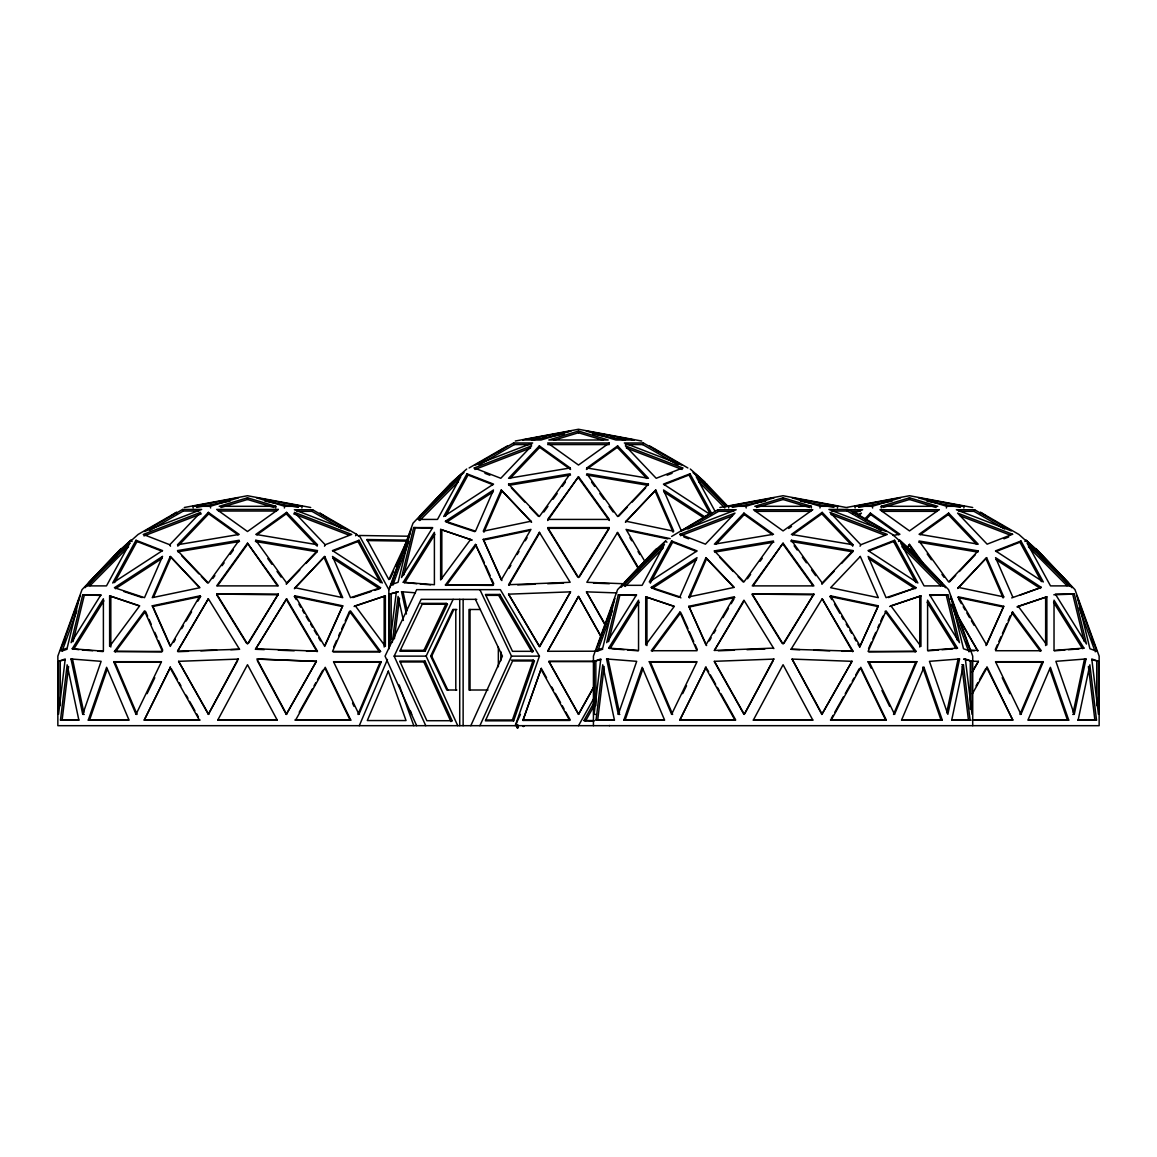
<?xml version="1.0" encoding="UTF-8"?>
<svg xmlns="http://www.w3.org/2000/svg" width="1157" height="1157" viewBox="0 0 1157 1157"><rect width="100%" height="100%" fill="white"/><g stroke="black" fill="none" stroke-linecap="round" stroke-linejoin="round"><path stroke-width="1.5" d="M60.482 720.117L67.149 664.798L78.864 720.117L60.482 720.117L78.85 720.044M62.131 720.044L68.581 666.504M594.12 714.317L600.787 658.969L594.12 661.327L594.12 714.317L595.841 714.419M596.043 720.117L602.725 664.798L614.439 720.117L596.043 720.117L614.425 720.044M597.706 720.044L604.156 666.504M396.374 591.733L389.461 646.575L389.461 594.163L398.095 591.849L389.461 594.163M392.295 642.453L398.08 596.448L403.388 620.441M394.392 638.823L399.512 598.14M284.362 508.01L284.723 506.303L302.194 506.303L301.847 508.01M819.937 508.01L820.299 506.303L837.769 506.303L837.408 508.01M946.368 508.01L946.73 506.303L964.2 506.303L963.839 508.01M946.701 712.698L958.054 659.085L959.558 658.969L947.843 714.317L929.447 661.327L959.558 658.969M963.419 664.798L970.087 720.117L951.705 720.117L963.419 664.798L961.771 664.711M1073.132 712.698L1084.485 659.085L1085.989 658.969L1074.274 714.317L1072.756 714.419M1078.136 720.117L1089.851 664.798L1096.518 720.117L1078.136 720.117L1096.518 720.117M256.926 534.852L286.271 513.838L286.632 512.363L317.437 544.745L317.076 546.22M586.83 467.963L586.469 469.438L617.274 447.369L617.636 445.893L648.426 478.289L586.83 467.963L617.636 445.893M792.502 534.852L821.846 513.838L822.193 512.363L852.998 544.745L852.651 546.22M920.148 534.736L948.277 514.576L948.639 513.101L978.186 544.166L919.092 534.274L948.639 513.101M78.792 600.179L67.149 648.108L60.526 650.436L80.238 595.855M82.74 594.741L71.112 642.67L101.006 594.741L82.74 594.741L100.847 595.465M73.036 641.672L84.244 595.465M413.642 527.592L401.522 577.56L432.689 527.592L413.642 527.592L432.458 528.315M403.865 574.841L415.146 528.315M618.315 594.741L606.687 642.67L636.567 594.741L618.315 594.741L636.422 595.465M608.611 641.672L619.819 595.465M255.827 540.276L255.466 541.49L317.076 551.802L317.437 550.587L255.827 540.276L286.632 582.983L286.271 584.198L299.822 569.938M648.426 484.118L617.636 516.514L586.83 473.806L648.426 484.118L648.079 485.333L586.469 475.021M791.402 540.276L791.041 541.49L852.651 551.802L852.998 550.587L791.402 540.276L822.193 582.983L821.846 584.198L834.168 571.24M978.186 550.891L948.639 581.957L919.092 540.999L978.186 550.891L977.824 552.106L918.745 542.214M82.726 714.317L101.122 661.327L71.011 658.969L82.726 714.317L84.244 714.419M88.279 720.131L106.603 667.314L129.049 720.131L88.279 720.131L128.557 720.016M89.552 720.016L107.297 668.905M485.911 719.972L512.421 719.972L533.203 660.126L534.433 660.98L513.65 720.825L485.376 720.825L512.565 660.98L534.433 660.98M416.679 725.685L385.064 656.135L416.679 589.665L500.359 589.665L539.437 656.135L515.284 725.685L520.433 714.361M540.796 668.963L569.707 720.435L522.935 720.435L541.288 668.384L546.552 677.742M522.935 720.435L541.288 668.384M618.301 714.317L636.697 661.327L606.586 658.969L618.301 714.317L619.819 714.419M623.84 720.131L642.178 667.314L664.624 720.131L623.84 720.131L664.132 720.016M625.127 720.016L642.873 668.905M60.526 650.436L62.189 650.957L76.796 610.751M392.874 579.917L411.227 529.4M392.83 585.24L408.797 541.288M598.068 644.897L614.931 598.458M596.101 650.436L614.367 600.179L602.725 648.108L596.101 650.436L597.75 650.957L602.725 649.207M597.75 650.957L612.357 610.751M297.016 511.336L311.956 511.336L312.621 509.745L349.356 530.918L294.37 509.745L312.621 509.745M625.402 444.577L642.713 444.577L643.379 442.972L681.675 465.042L624.346 442.972L643.379 442.972M831.709 511.032L847.286 511.032L847.951 509.442L886.248 531.511L828.904 509.442L847.951 509.442M959.023 511.336L973.963 511.336L974.628 509.745L1011.363 530.918L956.376 509.745L974.628 509.745M381.304 661.703L380.291 661.79L357.932 714.39L358.959 714.303L381.304 661.703L333.505 661.703L358.959 714.303M359.292 725.685L387.45 659.447M916.879 661.703L915.867 661.79L893.508 714.39L894.535 714.303L916.879 661.703L868.054 661.79L871.149 668.168M923.966 667.314L901.52 720.131L942.29 720.131L923.966 667.314L922.679 667.213L941.017 720.016L942.29 720.131M1043.31 661.703L1042.298 661.79L1019.939 714.39L1020.966 714.303L1043.31 661.703L995.512 661.703L1020.966 714.303M170.253 556.459L152.261 597.663L199.944 587.698L170.253 556.459L199.351 587.423M153.621 597.041L170.889 557.5M501.241 489.99L483.264 531.193L530.947 521.228L531.584 522.255L501.241 489.99L530.947 521.228M483.901 532.22L501.892 491.031M680.88 597.909L679.882 596.882L697.006 557.66L651.261 587.394L652.244 588.421L696.514 559.655M688.834 596.882L705.958 557.66L734.218 587.394L688.834 596.882L689.471 597.909L706.594 558.701L705.958 557.66M324.828 645.418L342.732 605.82L295.049 595.855L294.413 596.52L296.206 599.586M342.732 605.82L324.755 646.387L295.049 595.855M333.679 646.994L336.557 640.501M338.726 635.641L340.158 632.402M341.604 629.148L343.759 624.288M345.191 621.034L349.515 611.301L379.583 651.868L380.566 651.434L350.499 610.882L332.522 651.434L380.566 651.434M857.887 643.986L859.68 647.038L878.308 605.82L830.625 595.855L829.988 596.52L831.782 599.586M859.68 647.038L878.308 605.82M868.545 648.614L871.423 642.135M872.855 638.881L875.733 632.402M877.888 627.528L879.334 624.288M880.766 621.034L882.921 616.175M985.981 645.563L1003.741 606.297L958.343 596.81L986.617 644.897L1003.741 606.297M995.295 649.54L997.435 644.709M998.867 641.499L1001.007 636.668M1002.425 633.457L1006.706 623.797M1008.137 620.586L1010.278 615.755M1012.693 612.111L995.57 650.726L1041.314 650.726L1012.693 612.111L1011.695 612.545L1040.317 651.145M470.812 725.685L502.413 656.135L475.411 599.34M479.895 725.685L511.495 656.135L479.895 589.665M62.637 644.767L65.674 638.274M406.541 541.707L388.853 579.57L367 539.538L407.278 540.131M390.01 579.021L393.698 571.124M395.896 566.395L401.797 553.769M404.748 547.463L406.96 542.734M392.628 581.581L388.853 589.665L388.853 648.947M425.762 725.685L394.161 656.135L421.162 599.34L476.785 599.34M400.438 650.321L423.91 650.321L446.226 603.375L447.441 604.258L425.125 651.203L399.845 651.203L422.175 604.258L447.441 604.258M457.738 725.685L426.138 656.135L453.139 599.34M456.827 690.006L446.79 690.006L430.679 656.135L452.85 609.493L456.827 609.493M447.817 690.006L431.706 656.135L453.877 609.493M136.034 714.303L161.488 661.703L113.69 661.703L136.034 714.303L137.061 714.39L114.702 661.79L113.69 661.703M147.084 693.665L154.792 677.727M144.206 720.131L170.469 667.213L144.206 720.131L199.423 720.131L169.761 667.314M324.495 546.22L325.204 544.745L351.728 534.433L294.399 512.363L325.204 544.745M682.731 467.963L656.207 478.289L625.402 445.893L682.731 467.963L682.023 469.438L626.371 448.019M671.61 714.303L697.064 661.703L649.265 661.703L671.61 714.303L672.636 714.39L650.277 661.79L649.265 661.703M682.659 693.665L686.52 685.696M679.781 720.131L706.045 667.213L679.781 720.131L734.999 720.131L705.336 667.314M860.056 546.22L860.779 544.745L887.303 534.433L829.974 512.363L860.779 544.745M237.633 660.661L208.361 714.317L238.125 658.969M217.747 720.117L247.497 664.711L277.246 720.117L217.747 720.117L277.246 720.044M714.534 661.428L744.284 714.419L773.7 658.969M745.137 712.842L773.209 660.661M753.323 720.117L783.072 664.711L812.821 720.117L753.323 720.117L812.821 720.044M135.991 540.276L112.692 582.983L162.53 550.587L135.991 540.276L137.018 541.49L161.893 551.166M114.572 582.607L137.018 541.49M466.994 473.806L443.695 516.514L493.533 484.118L466.994 473.806L468.021 475.021L492.896 484.696M445.575 516.152L468.021 475.021M671.61 540.999L649.265 581.957L697.064 550.891L671.61 540.999L672.636 542.214L696.5 551.499M650.277 583.171L672.636 542.214M286.285 714.419L316.396 661.327L286.285 714.419L257.36 660.661M299.215 712.249L312.303 688.95M314.053 685.841L315.803 682.746M317.539 679.636L322.774 670.308M570.531 591.849L539.726 646.691L508.574 594.163L539.364 646.575L570.531 591.849L508.574 594.163M547.695 651.203L578.5 596.361L601.38 637.102M594.192 686.434L578.5 714.361L594.192 686.101M578.5 725.685L594.134 697.859M593.816 721.23L583.952 720.551L594.365 702.024M585.399 721.23L594.076 705.784M821.846 714.419L851.971 661.327L821.846 714.419L792.097 659.085L822.208 714.317M831.304 718.454L833.054 715.359M834.79 712.249L843.525 696.716M845.261 693.607L850.496 684.293M852.246 681.184L853.982 678.074M855.732 674.979L859.217 668.76M972.791 670.785L978.403 661.327L972.27 672.231M976.06 685.841L977.795 682.746M979.545 679.636L985.648 668.76M972.415 693.723L987.239 667.314L986.531 667.213L1012.794 720.131L987.239 667.314M199.944 595.855L170.253 646.387L152.261 605.82L199.944 595.855L200.58 596.52L197.876 601.119M173.579 642.453L175.387 639.387M181.678 628.67L183.486 625.604M186.176 621.02L191.585 611.836M177.571 651.189L208.361 598.791L177.571 651.189L239.528 649.279L230.72 649.627M509.08 568.333L510.888 565.267M517.179 554.55L518.987 551.484M525.278 540.767L527.086 537.701M508.921 585.24L539.726 532.842M709.328 640.906L711.15 637.796M713.883 633.154L715.706 630.044M723.009 617.636L728.476 608.322M731.21 603.665L733.957 599.022M744.284 600.7L714.39 650.436L743.937 600.179L773.831 648.629M278.302 594.062L247.497 644.03L216.692 594.062L278.302 594.062L248.437 643.249M264.273 649.627L255.466 649.279L286.632 598.791L317.437 651.189L306.518 651.29M255.466 649.279L286.632 598.791M579.44 576.779L609.305 528.315L547.695 528.315L577.56 576.779M813.877 594.062L783.072 644.03L752.267 594.062L813.877 594.062L783.998 643.249M799.834 649.627L791.041 649.279L822.193 598.791L852.998 651.189L842.079 651.29M295.049 587.698L294.413 588.725L324.755 556.459L342.732 597.663L295.049 587.698L324.755 556.459M626.053 521.228L625.416 522.255L655.759 489.99L673.736 531.193L626.053 521.228L655.759 489.99M986.617 557.66L957.707 588.421L986.617 557.66L1003.741 596.882L1003.105 597.909L985.981 558.701M72.226 648.759L103.392 598.791L103.392 651.189L72.226 648.759L78.864 649.684M73.658 649.279L103.884 600.816M403.229 582.289L434.396 532.321L434.396 584.719L403.229 582.289L416.78 583.75M404.661 582.81L434.887 534.346M608.654 648.108L638.548 600.179L638.548 650.436L608.654 648.108L610.086 648.629L639.054 602.19M355.575 535.749L356.515 534.274L319.78 513.101L327.243 517.96M853.215 513.838L854.155 512.363L892.452 534.433L903.993 544.745M979.661 513.838L980.586 512.363L1018.883 534.433L1030.424 544.745M822.193 598.791L852.651 651.709M791.041 649.279L852.998 651.189M956.694 613.89L977.824 650.957L959.023 618.981M212.83 578.5L214.884 575.651M222.072 565.686L224.125 562.837M230.286 554.304L233.367 550.038M247.497 543.183L216.692 585.89L278.302 585.89L247.497 543.183L277.275 585.572M217.718 585.572L247.497 544.282M543.833 512.03L547.941 506.332M553.075 499.217L557.182 493.533M562.316 486.403L565.397 482.136M578.5 476.713L547.695 519.421L609.305 519.421L578.5 476.713L547.695 520.52M747.451 578.789L750.618 574.407M760.12 561.232L762.232 558.31M783.072 543.183L752.267 585.89L813.877 585.89L783.072 543.183L753.294 585.572M907.392 547.29L909.503 544.354L923.214 563.372M907.392 548.375L909.503 544.354M114.427 651.434L144.495 610.882L162.472 651.434L114.427 651.434L161.691 651.868M115.411 651.868L145.478 611.301L147.648 616.175M470.697 539.364L440.629 579.917L440.629 529.4L471.897 540.015L440.629 529.4M492.694 585.399L445.431 584.965L475.498 544.412L484.393 562.678M446.414 585.399L476.482 544.831M679.882 612.111L651.261 650.726L697.006 650.726L679.882 612.111L680.88 612.545L652.244 651.145M333.1 551.166L357.976 541.49L359.003 540.276L382.302 582.983L332.464 550.587L359.003 540.276M664.104 484.696L688.979 475.021L690.006 473.806L711.584 513.346M868.676 551.166L893.551 541.49L894.578 540.276L917.877 582.983L868.039 550.587L894.578 540.276M996.076 551.499L1019.939 542.214L1020.966 540.999L1043.31 581.957L995.512 550.891L1020.966 540.999M121.066 548.577L82.002 589.665L57.85 656.135L57.85 725.685L1099.15 725.685L1099.15 656.135L1074.998 589.665L1035.934 548.577M89.754 584.198L88.511 582.983L119.301 550.587L130.857 540.276L132.086 541.49M85.04 587.698L93.703 578.587M104.839 566.872L112.258 559.062M109.467 563.473L116.857 555.693M169.79 544.745L200.595 512.363L143.266 534.433L169.79 544.745L170.498 546.22M177.571 544.745L208.361 512.363L239.166 534.433L177.571 544.745L177.918 546.22M179.147 544.933L208.723 513.838L208.361 512.363M286.632 582.983L317.437 550.587M305.983 563.473L317.076 551.802M450.304 484.118L419.514 516.514L461.845 473.806L450.304 484.118L451.548 485.333M420.989 516.022L423.462 513.419M430.881 505.609L439.544 496.498M539.364 445.893L508.574 478.289L570.17 467.963L570.531 469.438L539.726 447.369L539.364 445.893L570.17 467.963M510.15 478.463L539.726 447.369M618.503 516.427L627.123 507.359M632.055 502.181L645.606 487.936M656.641 548.577L617.563 589.665L593.425 656.135L593.425 725.685M665.68 540.999L654.616 550.891L625.069 581.957L665.68 540.999L666.924 542.214M621.063 587.394L624.751 583.518M638.274 569.302L644.42 562.837M637.391 571.529L639.85 568.94M647.24 561.174L658.319 549.908M743.937 513.101L714.39 544.166L773.483 534.274L743.937 513.101L744.284 514.576L772.428 534.736M715.981 544.34L744.284 514.576M858.942 515.689L861.415 513.101L858.075 514.388M865.436 518.278L870.368 513.101L899.915 534.274L892.958 535.431M865.798 519.753L870.715 514.576L870.368 513.101M822.193 582.983L852.998 550.587M841.558 563.473L852.651 551.802M949.521 581.884L955.668 575.405M959.37 571.529L975.365 554.695M888.431 597.576L916.142 587.698L868.097 556.459L886.074 597.663L916.142 587.698M1011.695 597.909L1041.314 587.394L995.57 557.66L1012.693 596.882M1020.112 595.117L1041.314 587.394M88.511 582.983L130.857 540.276M89.971 585.731L128.586 546.798M418.444 519.421L460.79 476.713L437.491 519.421L418.444 519.421L419.731 520.52L458.346 481.587M623.854 585.326L664.465 544.354L642.106 585.326L623.854 585.326L625.142 586.411L663.207 548.013M705.452 485.333L706.696 484.118L727.637 506.144M898.483 541.49L899.712 540.276L911.253 550.587L910.024 551.802L903.603 546.075M940.815 584.198L942.058 582.983L899.712 540.276M1024.914 541.49L1026.143 540.276L1037.699 550.587L1068.489 582.983L1067.246 584.198M1037.699 550.587L1036.455 551.802L1027.474 543.79M126.576 544.745L138.117 534.433L176.414 512.363L177.339 513.838M129.526 543.79L120.545 551.802L119.301 550.587M466.705 469.019L452.069 482.107L413.006 523.195L388.853 589.665L359.292 535.489L408.508 536.226M458.852 477.132L463.986 472.548M671.595 536.472L710.788 513.101L701.822 518.929M498.653 595.349L499.867 594.467L533.29 651.319L532.075 652.201L498.653 595.349L486.041 595.349M286.632 512.363L255.827 534.433L317.437 544.745M788.698 528.474L791.518 526.464M822.193 512.363L791.402 534.433L852.998 544.745M423.809 661.963L425.038 661.11L452.127 720.71L450.897 721.563L423.809 661.963L400.351 661.963M171.887 515.313L176.414 512.363M115.411 588.725L161.966 558.469M498.349 451.78L502.89 448.844M445.431 521.228L493.475 489.99L475.498 531.193L445.431 521.228L446.414 522.255L492.969 492M182.618 509.442L144.321 531.511L201.665 509.442L182.618 509.442L183.283 511.032L198.859 511.032M149.586 530.456L183.283 511.032M469.12 467.963L507.417 445.893M513.621 442.972L475.325 465.042L532.654 442.972L513.621 442.972L514.287 444.577L531.598 444.577M479.056 464.883L514.287 444.577M717.947 509.745L681.213 530.918L736.199 509.745L717.947 509.745L718.613 511.336L733.552 511.336M687.996 528.98L718.613 511.336M355.3 605.82L354.1 606.485L385.368 595.855L385.368 646.387L355.3 605.82L385.368 595.855M889.661 606.485L920.943 595.855L920.943 646.387L890.876 605.82L920.943 595.855M1018.232 606.297L1017.017 606.948L1046.854 596.81L1046.854 644.897L1018.232 606.297L1046.854 596.81M929.722 595.465L947.829 594.741L959.457 642.67L929.563 594.741L947.829 594.741M1053.81 594.785L1074.361 594.062L1086.481 644.03L1055.314 594.062L1074.361 594.062M868.878 651.868L916.142 651.434L886.074 610.882L868.097 651.434L916.142 651.434M667.097 475.238L672.072 473.3M690.006 473.806L663.467 484.118L710.282 514.547M1003.929 538.829L1008.702 536.978M143.974 535.908L201.304 513.838M474.269 467.963L531.598 445.893L500.793 478.289L474.269 467.963L474.977 469.438L530.629 448.019M679.983 534.274L734.984 513.101L705.437 544.166L679.983 534.274L680.692 535.749M682.37 535.098L732.352 515.863M854.3 512.956L862.63 509.745L849.354 509.745M957.49 648.108L927.596 650.436L927.596 600.179L957.49 648.108L956.044 648.629L927.09 602.19M1083.921 648.108L1054.027 650.436L1054.027 600.179L1083.921 648.108L1082.475 648.629L1053.521 602.19M62.189 650.957L67.149 649.207M58.544 661.327L65.226 658.969L58.544 714.317L58.544 661.327L65.284 659.664M594.12 661.327L600.845 659.664M352.856 597.576L371.223 591.487M374.564 590.388L379.583 588.725L333.028 558.469M604.952 624.751L586.469 591.849L605.313 624.635M949.709 599.312L951.358 598.791L963.477 648.759L970.39 651.189L950.331 595.855M968.742 651.709L970.39 651.189M1095.173 651.709L1096.822 651.189L1076.762 595.855M192.8 506.303L210.27 506.303L238.544 497.799L192.8 506.303L193.161 508.01M275.771 506.303L247.497 497.799L219.223 506.303L275.771 506.303L275.771 508.01M220.886 507.504L247.497 499.491L274.108 507.504M578.5 431.055L548.808 439.993L608.192 439.993L578.5 431.055L578.5 432.747L553.755 440.21M728.375 506.303L745.846 506.303L774.12 497.799L728.375 506.303L728.722 508.01M811.346 506.303L783.072 497.799L754.798 506.303L811.346 506.303L811.346 508.01M756.461 507.504L783.072 499.491L809.683 507.504M854.806 506.303L872.277 506.303L900.551 497.799L854.806 506.303L855.153 508.01M881.229 506.303L909.503 497.799L937.777 506.303L881.229 506.303L881.229 508.01M882.892 507.504L909.503 499.491L936.114 507.504M516.499 724.542L517.15 727.739L518.35 727.493L517.772 724.644M609.363 725.453L609.479 725.685M152.261 605.82L152.898 606.485L200.58 596.52M483.264 539.364L530.947 529.4L501.241 579.917L483.264 539.364L501.892 580.568M483.901 540.015L529.819 530.427M688.834 606.297L734.218 596.81L705.958 644.897L688.834 606.297L706.594 645.563M689.471 606.948L734.869 597.46M517.15 727.739L518.35 727.493M515.284 441.034L578.5 429.261L641.716 441.034M535.937 438.084L539.379 437.433M542.807 436.796L546.234 436.16M531.613 440.094L564.226 434.034M184.281 507.504L247.497 495.731L310.712 507.504M196.676 507.359L230.098 501.126M719.856 507.504L783.072 495.731L846.288 507.504L909.503 495.731L972.719 507.504M732.251 507.359L765.674 501.126M858.682 507.359L892.105 501.126M508.574 484.118L570.17 473.806L539.364 516.514L508.574 484.118L508.921 485.333L570.531 475.021M177.571 550.587L239.166 540.276L208.361 582.983L177.571 550.587L177.918 551.802L239.528 541.49M714.39 550.891L773.483 540.999L743.937 581.957L714.39 550.891L714.751 552.106L773.831 542.214M927.914 650.827L938.472 650.003M941.986 649.728L952.529 648.903M1054.345 650.827L1064.903 650.003M1068.417 649.728L1078.96 648.903M1085.989 658.969L1055.878 661.327L1074.274 714.317M965.343 658.969L963.622 659.085L972.025 661.327L972.025 714.317L965.343 658.969L972.025 661.327M1091.716 659.664L1098.456 661.327L1098.456 714.317L1091.774 658.969L1098.456 661.327M517.729 584.892L535.329 584.198M547.651 583.707L563.488 583.085M177.918 651.709L188.49 651.29M200.797 650.812L216.648 650.176M208.361 714.317L178.597 661.327L238.472 659.085M714.39 650.436L773.483 648.108M718.323 650.812L734.435 650.176M746.974 649.684L764.878 648.976M774.047 659.085L714.173 661.327L743.937 714.317M547.695 444.577L609.305 444.577M218.456 511.032L276.537 511.032M755.319 511.336L810.826 511.336M851.682 511.336L859.984 511.336M881.75 511.336L937.257 511.336M445.431 584.965L493.475 584.965L475.498 544.412M499.867 594.467L485.448 594.467L512.493 651.319L533.29 651.319M216.692 594.062L278.302 594.785M752.267 594.062L813.877 594.785M420.96 603.375L446.226 603.375M480.386 609.493L469.004 609.493L469.004 690.006L487.994 690.006M596.983 651.203L547.695 651.29L578.5 596.448L601.38 637.189M333.303 651.868L379.583 651.868M394.161 656.135L426.138 656.135M430.679 656.135L431.706 656.135M511.495 656.135L539.437 656.135M511.336 660.126L533.203 660.126M425.038 661.11L399.772 661.11L426.861 720.71L452.127 720.71M593.772 661.269L548.866 661.269L578.5 714.028M593.772 661.602L548.866 661.602L578.5 714.361M114.702 661.79L160.736 661.79M334.257 661.79L380.291 661.79M650.277 661.79L696.312 661.79M868.054 661.79L915.867 661.79M996.264 661.79L1042.298 661.79M144.929 720.016L200.132 720.016M294.861 720.016L350.788 720.131L325.233 667.314L295.57 720.131L350.788 720.131M523.427 719.856L570.199 719.856L565.816 712.061M680.504 720.016L735.707 720.016L720.883 693.607M830.437 720.016L886.349 720.131L860.808 667.314L831.145 720.131L886.349 720.131M902.012 720.016L941.017 720.016M951.719 720.044L970.087 720.117M972.892 720.016L1012.071 720.016M1028.443 720.016L1068.721 720.131L1050.397 667.314L1027.951 720.131L1068.721 720.131M971.822 720.131L1012.794 720.131M583.952 720.551L594.047 720.551M405.948 541.129L367.42 540.565L367 539.538M623.797 583.75L586.83 582.289L617.636 532.321L639.373 569.316M593.512 583.085L609.349 583.707M586.469 591.849L616.753 592.919M971.027 650.162L978.186 650.436M970.665 650.682L974.252 650.812M813.921 650.176L829.771 650.812M972.632 661.226L978.403 661.327M792.097 659.085L851.971 661.327M255.827 648.759L317.437 651.189M278.345 650.176L294.196 650.812M316.396 661.327L256.868 658.969L286.632 714.317M258.315 659.157L316.035 661.428M606.586 658.969L608.09 659.085L619.443 712.698M71.011 658.969L72.515 659.085L83.868 712.698M406.44 614.005L401.522 591.733L403.026 591.849L407.192 610.694M420.251 584.025L430.635 584.835M401.522 591.733L415.363 592.818M611.851 648.759L624.158 649.728M627.673 650.003L638.23 650.827M82.321 649.959L92.705 650.769M97.897 651.174L103.103 651.579M610.766 436.16L614.193 436.796M617.621 437.433L621.063 438.084M592.774 434.034L625.387 440.094M964.2 506.303L918.456 497.799L946.73 506.303M926.902 501.126L960.324 507.359M837.769 506.303L792.024 497.799L820.299 506.303M806.198 501.068L809.712 501.719M800.47 501.126L833.893 507.359M302.194 506.303L256.449 497.799L284.723 506.303M264.895 501.126L298.318 507.359M958.343 587.394L1003.741 596.882M957.707 597.46L1003.105 606.948M670.207 538.612L626.053 529.4L644.955 561.55M627.181 530.427L667.806 538.902M829.988 596.52L877.671 606.485M294.413 596.52L342.096 606.485M578.5 432.747L603.245 440.21M178.597 661.327L208.723 714.419M651.261 587.394L679.882 596.882M653.936 588.985L679.188 597.345M448.092 522.805L474.818 531.67M645.722 596.81L674.343 606.297L645.722 644.897L645.722 596.81L673.88 606.398M123.77 591.487L142.137 597.576M109.626 595.855L139.693 605.82L109.626 646.387L109.626 595.855L139.23 605.935M1096.822 651.189L1089.923 648.759L1077.789 598.791M960.223 515.863L1010.206 535.098M830.943 514.475L884.903 535.257M293.69 513.838L349.342 535.257M683.874 536.978L688.646 538.829M484.928 473.3L489.903 475.238M973.963 511.336L1004.58 528.98M847.286 511.032L880.983 530.456M649.583 445.893L687.88 467.963M642.713 444.577L677.944 464.883M311.956 511.336L341.04 528.098M980.586 512.363L985.113 515.313M996.061 559.655L1040.317 588.421M854.155 512.363L860.201 516.282M868.603 558.469L915.158 588.725M654.11 448.844L658.651 451.78M705.568 517.324L663.525 489.99L681.502 531.193M664.031 492L703.08 517.367M512.421 719.972L513.65 720.825M870.715 514.576L898.859 534.736M208.723 513.838L238.067 534.852M423.91 650.321L425.125 651.203M690.295 469.019L704.931 482.107M706.696 484.118L695.155 473.806L727.536 506.462M693.014 472.548L698.148 477.132M356.515 534.274L358.974 536.472M654.616 550.891L655.86 552.106M1026.143 540.276L1068.489 582.983M1028.414 546.798L1067.029 585.731M901.983 546.798L940.598 585.731M726.104 506.867L696.21 476.713L715.2 511.524M698.654 481.587L724.817 507.966M1044.742 559.062L1052.161 566.872M1063.297 578.587L1071.961 587.698M1040.143 555.693L1047.533 563.473M948.277 514.576L976.595 544.34M909.503 548.577L948.566 589.665L972.719 656.135L972.719 725.685M923.257 564.269L925.73 566.872M929.447 570.777L935.637 577.285M941.827 583.793L945.529 587.698M918.644 560.87L921.102 563.473M821.846 513.838L851.422 544.933M717.456 496.498L726.119 505.609M617.274 447.369L646.85 478.463M719.668 557.284L733.205 571.529M738.137 576.707L743.054 581.884M706.594 558.701L733.639 587.134M511.394 487.936L524.945 502.181M529.877 507.359L538.497 516.427M286.271 513.838L315.847 544.933M181.62 555.693L198.874 573.829M201.332 576.417L207.493 582.897M885.091 611.301L915.158 651.868M927.176 553.914L931.399 559.771M941.957 574.407L944.069 577.329M909.503 545.453L920.061 560.089M794.121 545.757L797.202 550.038M802.336 557.153L806.443 562.837M811.578 569.967L815.685 575.651M783.072 544.282L812.85 585.572M591.603 482.136L594.684 486.403M599.818 493.533L603.925 499.217M609.059 506.332L613.167 512.03M578.5 477.812L609.305 520.52M267.788 558.571L271.895 564.269M277.029 571.384L281.137 577.083M752.267 594.785L782.132 643.249M216.692 594.785L246.571 643.249M208.361 598.791L239.528 649.279M958.618 599.022L961.351 603.665M963.188 606.774L965.01 609.869M966.833 612.979L969.566 617.636M971.388 620.731L974.122 625.387M830.625 595.855L860.316 646.387M834.486 604.171L839.881 613.355M841.689 616.421L843.482 619.487M846.186 624.071L847.98 627.137M849.788 630.203L851.581 633.269M854.285 637.854L856.079 640.92M629.914 537.701L631.722 540.767M638.013 551.484L639.821 554.55M617.274 532.842L638.114 568.289M298.911 604.171L300.719 607.237M302.512 610.303L304.305 613.355M306.113 616.421L308.818 621.02M310.611 624.071L312.419 627.137M314.212 630.203L316.917 634.803M318.71 637.854L320.518 640.92M286.271 599.312L317.076 651.709M706.927 668.76L708.663 671.87M710.412 674.979L715.648 684.293M717.383 687.403L719.133 690.512M551.802 687.099L553.552 690.223M555.302 693.332L560.567 702.689M562.316 705.813L564.066 708.937M171.352 668.76L177.455 679.636M179.205 682.746L180.94 685.841M186.176 695.169L187.926 698.264M189.661 701.373L194.897 710.702M196.647 713.797L198.397 716.906M1019.939 542.214L1041.43 581.609M893.551 541.49L915.997 582.607M688.979 475.021L710.557 514.561M357.976 541.49L380.422 582.607M1002.208 677.727L1009.916 693.665M869.081 661.703L894.535 714.303M881.938 690.483L889.646 706.421M860.866 668.804L885.64 720.016M352.538 703.225L354.071 706.421M325.291 668.804L350.065 720.016M1091.326 638.274L1094.363 644.767M966.413 641.513L968.698 646.387M681.589 614.15L688.01 628.627M689.427 631.838L693.708 641.499M695.14 644.709L697.281 649.54M485.839 565.932L490.149 575.665M491.595 578.905L493.75 583.779M152.898 606.485L170.166 645.418M149.079 619.414L151.234 624.288M154.836 632.402L156.99 637.261M158.437 640.501L162.747 650.248M655.108 491.031L673.099 532.22M324.105 557.5L341.373 597.041M1079.206 607.758L1094.551 650.017M951.546 604.373L968.12 650.017M410.518 711.063L411.69 714.361M399.194 684.973L413.787 725.685M1049.703 668.905L1067.448 720.016M1072.857 594.785L1084.138 641.311M946.325 595.465L957.128 639.966M872.277 506.303L872.638 508.01M745.846 506.303L746.207 508.01M210.27 506.303L210.632 508.01M517.049 724.412L517.815 727.608M1088.419 666.504L1094.869 720.044M961.973 666.504L968.438 720.044M1096.735 661.428L1096.735 705.596M1045.639 597.46L1045.639 645.563M970.304 661.428L970.304 709.125M919.743 596.52L919.743 647.038M909.503 497.799L909.503 499.491M783.072 497.799L783.072 499.491M646.937 597.46L646.937 645.563M595.841 661.428L595.841 705.596M500.807 651.68L500.807 660.705M498.349 647.067L498.349 666.75M470.031 609.493L470.031 690.006M463.133 599.34L463.133 725.685M459.719 599.34L459.719 725.685M455.8 609.493L455.8 690.006M441.829 530.051L441.829 578.775M391.182 594.279L391.182 639.459M384.167 596.52L384.167 647.038M247.497 497.799L247.497 499.491M110.826 596.52L110.826 647.038M60.265 661.428L60.265 705.596M410.214 532.321L398.08 582.289L391.182 584.719L410.214 532.321M388.318 671.132L367.304 720.551L406.035 720.551L388.318 671.132M162.472 556.459L144.495 597.663L114.427 587.698L162.472 556.459M129.786 543.183L106.487 585.89L87.44 585.89L129.786 543.183M539.364 532.321L508.574 584.719L570.17 582.289L539.364 532.321M609.305 527.592L578.5 577.56L547.695 527.592L609.305 527.592M860.316 556.459L830.625 587.698L878.308 597.663L860.316 556.459M278.302 509.442L247.497 531.511L216.692 509.442L278.302 509.442M609.305 442.972L578.5 465.042L547.695 442.972L609.305 442.972M812.619 509.745L783.072 530.918L753.525 509.745L812.619 509.745M939.05 509.745L909.503 530.918L879.956 509.745L939.05 509.745M1012.592 534.274L987.138 544.166L957.591 513.101L1012.592 534.274M380.566 587.698L350.499 597.663L332.522 556.459L380.566 587.698M570.734 431.055L541.028 439.993L522.675 439.993L570.734 431.055M524.28 726.191L523.08 726.437L524.28 726.191M603.419 726.755L603.419 726.755M634.325 439.993L615.972 439.993L586.266 431.055L634.325 439.993M943.129 585.89L924.081 585.89L900.782 543.183L943.129 585.89M1069.56 585.89L1050.513 585.89L1027.214 543.183L1069.56 585.89"/></g></svg>
